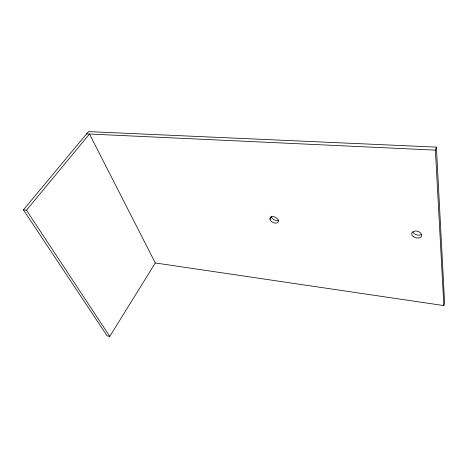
<?xml version="1.0" encoding="UTF-8"?>
<svg xmlns="http://www.w3.org/2000/svg" width="468" height="468" viewBox="0 0 468 468"><rect width="100%" height="100%" fill="white"/><g stroke="black" fill="none" stroke-linecap="round" stroke-linejoin="round"><path stroke-width="0.7" d="M155.312 262.963L443.845 305.586L444.6 302.685L436.392 147.122L88.464 131.613L23.4 209.863L107.102 335.813L109.781 336.387L155.312 262.963L89.487 134.029L26.46 210.22L23.4 209.863M443.845 305.586L435.404 150.14L436.392 147.122M270.036 219.428L269.919 218.603A4.522 2.861 26.6 0 1 271.235 216.824L272.136 216.602A4.522 2.861 26.6 0 1 278.05 219.679A4.522 2.861 26.6 0 1 275.506 223.101A4.522 2.861 26.6 0 1 270.036 219.428L271.358 216.83L271.27 216.204M86.568 133.889L435.404 150.14M26.46 210.22L109.781 336.387M421.364 234.456A5.125 3.399 14.8 0 1 412.852 232.04M278.349 220.247A4.51 2.872 26.6 0 1 271.358 216.83M413.326 236.632A5.142 3.393 14.9 0 0 421.627 235.971A5.142 3.393 14.9 0 0 415.11 231.034A5.142 3.393 14.9 0 0 413.326 236.632"/></g></svg>
